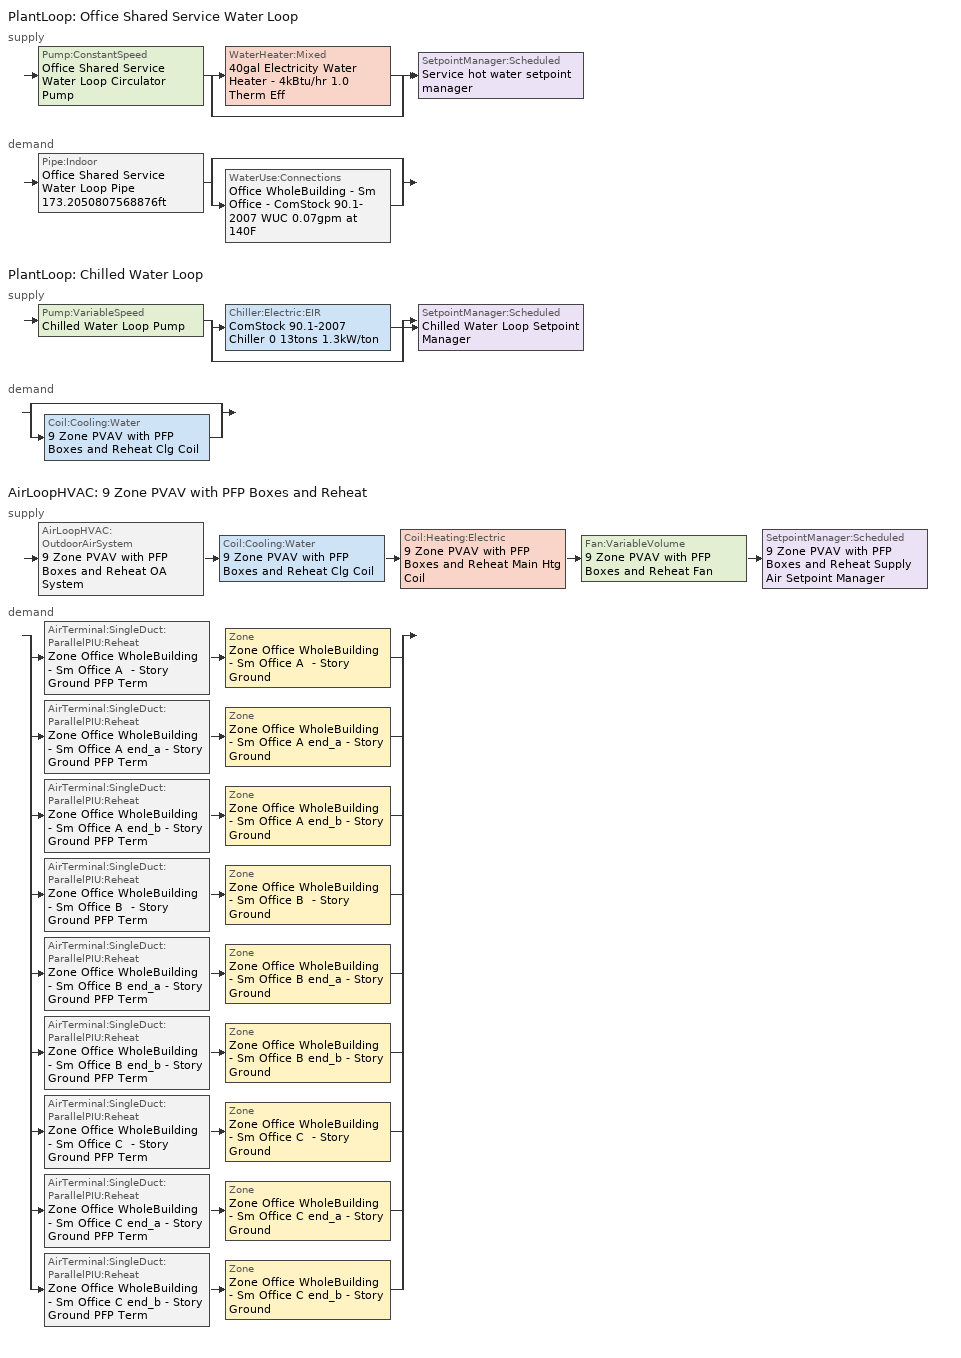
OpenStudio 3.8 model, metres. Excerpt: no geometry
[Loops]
PlantLoop 'Office Shared Service Water Loop'
 supply: Pump:ConstantSpeed 'Office Shared Service Water Loop Circulator Pump' > split
  | WaterHeater:Mixed '40gal Electricity Water Heater - 4kBtu/hr 1.0 Therm Eff'
  | bypass
  join > SetpointManager:Scheduled 'Service hot water setpoint manager'
 demand: Pipe:Indoor 'Office Shared Service Water Loop Pipe 173.2050807568876ft' > split
  | bypass
  | WaterUse:Connections 'Office WholeBuilding - Sm Office - ComStock 90.1-2007 WUC 0.07gpm at 140F'
PlantLoop 'Chilled Water Loop'
 supply: Pump:VariableSpeed 'Chilled Water Loop Pump' > split
  | Chiller:Electric:EIR 'ComStock 90.1-2007    Chiller 0 13tons 1.3kW/ton'
  | bypass
  join > SetpointManager:Scheduled 'Chilled Water Loop Setpoint Manager'
 demand: split
  | bypass
  | Coil:Cooling:Water '9 Zone PVAV with PFP Boxes and Reheat Clg Coil'
AirLoopHVAC '9 Zone PVAV with PFP Boxes and Reheat'
 supply: AirLoopHVAC:OutdoorAirSystem '9 Zone PVAV with PFP Boxes and Reheat OA System' > Coil:Cooling:Water '9 Zone PVAV with PFP Boxes and Reheat Clg Coil' > Coil:Heating:Electric '9 Zone PVAV with PFP Boxes and Reheat Main Htg Coil' > Fan:VariableVolume '9 Zone PVAV with PFP Boxes and Reheat Fan' > SetpointManager:Scheduled '9 Zone PVAV with PFP Boxes and Reheat Supply Air Setpoint Manager'
 demand: split
  | AirTerminal:SingleDuct:ParallelPIU:Reheat 'Zone Office WholeBuilding - Sm Office A  - Story Ground PFP Term' > Zone 'Zone Office WholeBuilding - Sm Office A  - Story Ground'
  | AirTerminal:SingleDuct:ParallelPIU:Reheat 'Zone Office WholeBuilding - Sm Office A end_a - Story Ground PFP Term' > Zone 'Zone Office WholeBuilding - Sm Office A end_a - Story Ground'
  | AirTerminal:SingleDuct:ParallelPIU:Reheat 'Zone Office WholeBuilding - Sm Office A end_b - Story Ground PFP Term' > Zone 'Zone Office WholeBuilding - Sm Office A end_b - Story Ground'
  | AirTerminal:SingleDuct:ParallelPIU:Reheat 'Zone Office WholeBuilding - Sm Office B  - Story Ground PFP Term' > Zone 'Zone Office WholeBuilding - Sm Office B  - Story Ground'
  | AirTerminal:SingleDuct:ParallelPIU:Reheat 'Zone Office WholeBuilding - Sm Office B end_a - Story Ground PFP Term' > Zone 'Zone Office WholeBuilding - Sm Office B end_a - Story Ground'
  | AirTerminal:SingleDuct:ParallelPIU:Reheat 'Zone Office WholeBuilding - Sm Office B end_b - Story Ground PFP Term' > Zone 'Zone Office WholeBuilding - Sm Office B end_b - Story Ground'
  | AirTerminal:SingleDuct:ParallelPIU:Reheat 'Zone Office WholeBuilding - Sm Office C  - Story Ground PFP Term' > Zone 'Zone Office WholeBuilding - Sm Office C  - Story Ground'
  | AirTerminal:SingleDuct:ParallelPIU:Reheat 'Zone Office WholeBuilding - Sm Office C end_a - Story Ground PFP Term' > Zone 'Zone Office WholeBuilding - Sm Office C end_a - Story Ground'
  | AirTerminal:SingleDuct:ParallelPIU:Reheat 'Zone Office WholeBuilding - Sm Office C end_b - Story Ground PFP Term' > Zone 'Zone Office WholeBuilding - Sm Office C end_b - Story Ground'
[SizingPeriod:DesignDay] Barometric Pressure {Pa}=98710; Rain Indicator=No; Snow Indicator=No; Day of Month=21; Daylight Saving Time Indicator=No; Humidity Condition Type=Wetbulb; Dry-Bulb Temperature Range Modifier Type=DefaultMultipliers
Name | Maximum Dry-Bulb Temperature {C} | Daily Dry-Bulb Temperature Range {deltaC} | Wind Speed {m/s} | Wind Direction {deg} | Sky Clearness | Month | Day Type | Wetbulb or DewPoint at Maximum Dry-Bulb {C} | Solar Model Indicator | ASHRAE Clear Sky Optical Depth for Beam Irradiance | ASHRAE Clear Sky Optical Depth for Diffuse Irradiance
Fort Worth Alliance Ann Htg 99% Condns DB 1 | -3 | 0 | 3.2 | 0 | 0 | 1 | WinterDesignDay | -3 | ASHRAEClearSky
Fort Worth Alliance Ann Htg 99.6% Condns DB 1 | -5.3 | 0 | 3.2 | 0 | 0 | 1 | WinterDesignDay | -5.3 | ASHRAEClearSky
Fort Worth Alliance Ann Htg Wind 99% Condns WS=>MCDB 1 | 11.3 | 0 | 10.9 | 0 | 0 | 1 | WinterDesignDay | 11.3 | ASHRAEClearSky
Fort Worth Alliance April .4% Condns DB=>MCWB 1 | 32.1 | 11.9 | 4.2 | 170 |  | 4 | SummerDesignDay | 19.7 | ASHRAETau | 0.366 | 2.379
Fort Worth Alliance April .4% Condns WB=>MCDB 1 | 27.7 | 11.9 | 4.2 | 170 |  | 4 | SummerDesignDay | 23.5 | ASHRAETau | 0.366 | 2.379
Fort Worth Alliance August .4% Condns DB=>MCWB 1 | 41.1 | 12 | 4.2 | 170 |  | 8 | SummerDesignDay | 23.4 | ASHRAETau | 0.383 | 2.405
Fort Worth Alliance August .4% Condns WB=>MCDB 1 | 34.4 | 12 | 4.2 | 170 |  | 8 | SummerDesignDay | 26 | ASHRAETau | 0.383 | 2.405
Fort Worth Alliance December .4% Condns DB=>MCWB 1 | 25.9 | 11.9 | 4.2 | 170 |  | 12 | SummerDesignDay | 15.6 | ASHRAETau | 0.333 | 2.57
Fort Worth Alliance December .4% Condns WB=>MCDB 1 | 22 | 11.9 | 4.2 | 170 |  | 12 | SummerDesignDay | 19 | ASHRAETau | 0.333 | 2.57
Fort Worth Alliance February .4% Condns DB=>MCWB 1 | 27.3 | 11.8 | 4.2 | 170 |  | 2 | SummerDesignDay | 15.4 | ASHRAETau | 0.327 | 2.571
Fort Worth Alliance February .4% Condns WB=>MCDB 1 | 23 | 11.8 | 4.2 | 170 |  | 2 | SummerDesignDay | 19.4 | ASHRAETau | 0.327 | 2.571
Fort Worth Alliance January .4% Condns DB=>MCWB 1 | 26 | 12.1 | 4.2 | 170 |  | 1 | SummerDesignDay | 15 | ASHRAETau | 0.33 | 2.587
Fort Worth Alliance January .4% Condns WB=>MCDB 1 | 21.4 | 12.1 | 4.2 | 170 |  | 1 | SummerDesignDay | 18.9 | ASHRAETau | 0.33 | 2.587
Fort Worth Alliance July .4% Condns DB=>MCWB 1 | 40.1 | 11.6 | 4.2 | 170 |  | 7 | SummerDesignDay | 23.5 | ASHRAETau | 0.402 | 2.328
Fort Worth Alliance July .4% Condns WB=>MCDB 1 | 35.3 | 11.6 | 4.2 | 170 |  | 7 | SummerDesignDay | 26.4 | ASHRAETau | 0.402 | 2.328
Fort Worth Alliance June .4% Condns DB=>MCWB 1 | 37.9 | 11 | 4.2 | 170 |  | 6 | SummerDesignDay | 23.8 | ASHRAETau | 0.383 | 2.349
Fort Worth Alliance June .4% Condns WB=>MCDB 1 | 34 | 11 | 4.2 | 170 |  | 6 | SummerDesignDay | 26.6 | ASHRAETau | 0.383 | 2.349
Fort Worth Alliance March .4% Condns DB=>MCWB 1 | 29.1 | 11.8 | 4.2 | 170 |  | 3 | SummerDesignDay | 18.4 | ASHRAETau | 0.357 | 2.431
Fort Worth Alliance March .4% Condns WB=>MCDB 1 | 26.7 | 11.8 | 4.2 | 170 |  | 3 | SummerDesignDay | 20.9 | ASHRAETau | 0.357 | 2.431
Fort Worth Alliance May .4% Condns DB=>MCWB 1 | 35.9 | 10.7 | 4.2 | 170 |  | 5 | SummerDesignDay | 22.5 | ASHRAETau | 0.372 | 2.372
Fort Worth Alliance May .4% Condns WB=>MCDB 1 | 31.6 | 10.7 | 4.2 | 170 |  | 5 | SummerDesignDay | 25.6 | ASHRAETau | 0.372 | 2.372
Fort Worth Alliance November .4% Condns DB=>MCWB 1 | 28 | 11.9 | 4.2 | 170 |  | 11 | SummerDesignDay | 18.4 | ASHRAETau | 0.338 | 2.578
Fort Worth Alliance November .4% Condns WB=>MCDB 1 | 25.2 | 11.9 | 4.2 | 170 |  | 11 | SummerDesignDay | 21.3 | ASHRAETau | 0.338 | 2.578
Fort Worth Alliance October .4% Condns DB=>MCWB 1 | 33 | 12.6 | 4.2 | 170 |  | 10 | SummerDesignDay | 21 | ASHRAETau | 0.36 | 2.494
Fort Worth Alliance October .4% Condns WB=>MCDB 1 | 28.5 | 12.6 | 4.2 | 170 |  | 10 | SummerDesignDay | 24.1 | ASHRAETau | 0.36 | 2.494
Fort Worth Alliance September .4% Condns DB=>MCWB 1 | 38.9 | 12.3 | 4.2 | 170 |  | 9 | SummerDesignDay | 23.1 | ASHRAETau | 0.372 | 2.465
Fort Worth Alliance September .4% Condns WB=>MCDB 1 | 32.9 | 12.3 | 4.2 | 170 |  | 9 | SummerDesignDay | 25.5 | ASHRAETau | 0.372 | 2.465
[Construction]
Copper pipe 0.75in type L with 0.5in fiberglass batt: Fiberglass batt 0.5in, Copper pipe 0.75in type L
[Material] Roughness=Smooth; Thermal Absorptance=0.9; Solar Absorptance=0.7; Visible Absorptance=0.7
Name | Thickness {m} | Conductivity {W/m-K} | Density {kg/m3} | Specific Heat {J/kg-K}
Copper pipe 0.75in type L | 0.001143 | 386 | 8906.27 | 385.1856
Fiberglass batt 0.5in | 0.0127 | 0.0663448 | 11.2129 | 837.36
[Sizing:Zone] Zone Cooling Design Supply Air Temperature Input Method=SupplyAirTemperature; Zone Cooling Design Supply Air Temperature {C}=12.7778; Zone Cooling Design Supply Air Temperature Difference {deltaC}=11.11; Zone Heating Design Supply Air Temperature Input Method=SupplyAirTemperature; Zone Heating Design Supply Air Temperature {C}=40; Zone Heating Design Supply Air Temperature Difference {deltaC}=11.11; Zone Cooling Design Supply Air Humidity Ratio {kg-H2O/kg-air}=0.0085; Zone Heating Design Supply Air Humidity Ratio {kg-H2O/kg-air}=0.008; Cooling Design Air Flow Method=DesignDay; Heating Design Air Flow Method=DesignDay; Account for Dedicated Outdoor Air System=No; Dedicated Outdoor Air System Control Strategy=NeutralSupplyAir; Dedicated Outdoor Air Low Setpoint Temperature for Design {C}=autosize; Dedicated Outdoor Air High Setpoint Temperature for Design {C}=autosize; Zone Load Sizing Method=Sensible Load Only No Latent Load; Zone Latent Cooling Design Supply Air Humidity Ratio Input Method=HumidityRatioDifference; Zone Cooling Design Supply Air Humidity Ratio Difference {kgWater/kgDryAir}=0.005; Zone Latent Heating Design Supply Air Humidity Ratio Input Method=HumidityRatioDifference; Zone Humidification Design Supply Air Humidity Ratio Difference {kgWater/kgDryAir}=0.005
Zone Office WholeBuilding - Sm Office A end_a - Story Ground; Zone Office WholeBuilding - Sm Office B end_a - Story Ground; Zone Office WholeBuilding - Sm Office C end_a - Story Ground; Zone Office WholeBuilding - Sm Office A  - Story Ground; Zone Office WholeBuilding - Sm Office B  - Story Ground; Zone Office WholeBuilding - Sm Office C  - Story Ground; Zone Office WholeBuilding - Sm Office A end_b - Story Ground; Zone Office WholeBuilding - Sm Office B end_b - Story Ground; Zone Office WholeBuilding - Sm Office C end_b - Story Ground
[Zone equipment]
Zone Office WholeBuilding - Sm Office A end_a - Story Ground: Zone Office WholeBuilding - Sm Office A end_a - Story Ground PFP Term
Zone Office WholeBuilding - Sm Office B end_a - Story Ground: Zone Office WholeBuilding - Sm Office B end_a - Story Ground PFP Term
Zone Office WholeBuilding - Sm Office C end_a - Story Ground: Zone Office WholeBuilding - Sm Office C end_a - Story Ground PFP Term
Zone Office WholeBuilding - Sm Office A  - Story Ground: Zone Office WholeBuilding - Sm Office A  - Story Ground PFP Term
Zone Office WholeBuilding - Sm Office B  - Story Ground: Zone Office WholeBuilding - Sm Office B  - Story Ground PFP Term
Zone Office WholeBuilding - Sm Office C  - Story Ground: Zone Office WholeBuilding - Sm Office C  - Story Ground PFP Term
Zone Office WholeBuilding - Sm Office A end_b - Story Ground: Zone Office WholeBuilding - Sm Office A end_b - Story Ground PFP Term
Zone Office WholeBuilding - Sm Office B end_b - Story Ground: Zone Office WholeBuilding - Sm Office B end_b - Story Ground PFP Term
Zone Office WholeBuilding - Sm Office C end_b - Story Ground: Zone Office WholeBuilding - Sm Office C end_b - Story Ground PFP Term
[WaterUse:Connections]
Office WholeBuilding - Sm Office - ComStock 90.1-2007 WUC 0.07gpm at 140F: Drain Water Heat Exchanger Type=None; Drain Water Heat Exchanger Destination=Plant; Water Use Equipment Name 1=Office WholeBuilding - Sm Office - ComStock 90.1-2007 Service Water Use 0.07gpm at 140F
[WaterUse:Equipment:Definition]
Office WholeBuilding - Sm Office - ComStock 90.1-2007 Service Water Use Def 0.07gpm: Peak Flow Rate {m3/s}=4.30004e-06; Target Temperature Schedule=Mixed Water At Faucet Temp - 140F; Sensible Fraction Schedule=Fraction Sensible - 0.2; Latent Fraction Schedule=Fraction Latent - 0.05
[WaterUse:Equipment]
Office WholeBuilding - Sm Office - ComStock 90.1-2007 Service Water Use 0.07gpm at 140F: Water Use Equipment Definition=Office WholeBuilding - Sm Office - ComStock 90.1-2007 Service Water Use Def 0.07gpm; Flow Rate Fraction Schedule=OfficeSmall BLDG_SWH_SCH
[PlantLoop] Glycol Concentration=0; Load Distribution Scheme=Optimal
Name | Maximum Loop Temperature {C} | Minimum Loop Temperature {C} | Maximum Loop Flow Rate {m3/s} | Plant Loop Volume {m3}
Office Shared Service Water Loop | 60 | 10 | 4.30004e-06 | 0.000516005
Chilled Water Loop | 40 | 1 | 0.00195834 | 0.235001
[Sizing:Plant] Sizing Option=NonCoincident; Zone Timesteps in Averaging Window=1; Coincident Sizing Factor Mode=None
Name | Loop Type | Design Loop Exit Temperature {C} | Loop Design Temperature Difference {deltaC}
Office Shared Service Water Loop | Heating | 60 | 5
Chilled Water Loop | Cooling | 6.66667 | 5.61111
[SetpointManager:Scheduled] Control Variable=Temperature
Name | Schedule | Setpoint Node or NodeList
Service hot water setpoint manager | Service Water Loop Temp - 140F | Office Shared Service Water Loop Supply Outlet Node
Chilled Water Loop Setpoint Manager | Chilled Water Loop Temp - 44F | Chilled Water Loop Supply Outlet Node
9 Zone PVAV with PFP Boxes and Reheat Supply Air Setpoint Manager | Supply Air Temp - 55.0F | 9 Zone PVAV with PFP Boxes and Reheat Supply Outlet Node
[Pump:ConstantSpeed]
Office Shared Service Water Loop Circulator Pump: Rated Flow Rate {m3/s}=4.30004e-06; Rated Pump Head {Pa}=29890.7; Rated Power Consumption {W}=0.199738; Motor Efficiency=0.825; Fraction of Motor Inefficiencies to Fluid Stream=0; Pump Control Type=Intermittent; Design Power Sizing Method=PowerPerFlowPerPressure; Design Electric Power per Unit Flow Rate {W/(m3/s)}=348701.1; Design Shaft Power per Unit Flow Rate per Unit Head {W-s/m3-Pa}=1.28205
[WaterHeater:Mixed]
40gal Electricity Water Heater - 4kBtu/hr 1.0 Therm Eff: Tank Volume {m3}=0.151416; Setpoint Temperature Schedule=Service Water Loop Temp - 140F; Deadband Temperature Difference {deltaC}=2; Maximum Temperature Limit {C}=60; Heater Control Type=Cycle; Heater Maximum Capacity {W}=1258.42; Heater Fuel Type=Electricity; Heater Thermal Efficiency=1; Off Cycle Parasitic Fuel Consumption Rate {W}=0; Off Cycle Parasitic Fuel Type=Electricity; Off Cycle Parasitic Heat Fraction to Tank=0; On Cycle Parasitic Fuel Consumption Rate {W}=0; On Cycle Parasitic Fuel Type=Electricity; On Cycle Parasitic Heat Fraction to Tank=0; Ambient Temperature Indicator=Schedule; Ambient Temperature Schedule=Water Heater Ambient Temp Schedule - 70.0f; Off Cycle Loss Coefficient to Ambient Temperature {W/K}=1.87331; On Cycle Loss Coefficient to Ambient Temperature {W/K}=1.87331; Use Side Effectiveness=1; Source Side Effectiveness=1; Use Side Design Flow Rate {m3/s}=autosize; Source Side Design Flow Rate {m3/s}=autosize; Indirect Water Heating Recovery Time {hr}=1.5; Source Side Flow Control Mode=IndirectHeatPrimarySetpoint
[WaterHeater:Sizing]
40gal Electricity Water Heater - 4kBtu/hr 1.0 Therm Eff: Design Mode=PeakDraw; Time Storage Can Meet Peak Draw {hr}=0.538503; Time for Tank Recovery {hr}=0; Nominal Tank Volume for Autosizing Plant Connections {m3}=1
[Pipe:Indoor]
Office Shared Service Water Loop Pipe 173.2050807568876ft: Construction=Copper pipe 0.75in type L with 0.5in fiberglass batt; Environment Type=Schedule; Ambient Temperature Schedule=Temporary Pipe Indoor Ambient Temp 95.0F; Ambient Air Velocity Schedule=Office Shared Service Water Loop Piping Air Velocity - 0.67mph; Pipe Inside Diameter {m}=0.019939; Pipe Length {m}=52.7929
[Pump:VariableSpeed]
Chilled Water Loop Pump: Rated Flow Rate {m3/s}=0.00195834; Rated Pump Head {Pa}=179344; Rated Power Consumption {W}=545.79; Motor Efficiency=0.825; Fraction of Motor Inefficiencies to Fluid Stream=0; Coefficient 1 of the Part Load Performance Curve=0; Coefficient 2 of the Part Load Performance Curve=3.2485; Coefficient 3 of the Part Load Performance Curve=-4.7443; Coefficient 4 of the Part Load Performance Curve=2.5294; Pump Control Type=Intermittent; Skin Loss Radiative Fraction=0.5; Design Power Sizing Method=PowerPerFlowPerPressure; Design Electric Power per Unit Flow Rate {W/(m3/s)}=348701.1; Design Shaft Power per Unit Flow Rate per Unit Head {W-s/m3-Pa}=1.28205; Design Minimum Flow Rate Fraction=0
[Chiller:Electric:EIR]
ComStock 90.1-2007    Chiller 0 13tons 1.3kW/ton: Reference Capacity {W}=46124; Reference COP {W/W}=2.72636; Reference Leaving Chilled Water Temperature {C}=6.66667; Reference Entering Condenser Fluid Temperature {C}=35; Reference Chilled Water Flow Rate {m3/s}=0.00195834; Cooling Capacity Function of Temperature Curve=AirCooled_Chiller_2010_PathA_CAPFT; Electric Input to Cooling Output Ratio Function of Temperature Curve=AirCooled_Chiller_2010_PathA_EIRFT; Electric Input to Cooling Output Ratio Function of Part Load Ratio Curve=AirCooled_Chiller_AllCapacities_2004_2010_EIRFPLR; Minimum Part Load Ratio=0.15; Maximum Part Load Ratio=1; Optimum Part Load Ratio=1; Minimum Unloading Ratio=0.25; Condenser Type=AirCooled; Leaving Chilled Water Lower Temperature Limit {C}=2.22222; Chiller Flow Mode=ConstantFlow; Design Heat Recovery Water Flow Rate {m3/s}=Autosize; Sizing Factor=1; Basin Heater Capacity {W/K}=0; Basin Heater Setpoint Temperature {C}=10; Condenser Heat Recovery Relative Capacity Fraction=1
[AirLoopHVAC]
9 Zone PVAV with PFP Boxes and Reheat: Availability Schedule=9 Zone PVAV with PFP Boxes and Reheat_constant_night_fan_schedule; Design Supply Air Flow Rate {m3/s}=2.33119; Design Return Air Flow Fraction of Supply Air Flow=1
[Sizing:System]
9 Zone PVAV with PFP Boxes and Reheat: Type of Load to Size On=Sensible; Design Outdoor Air Flow Rate {m3/s}=2.33119; Central Heating Maximum System Air Flow Ratio=0.3; Preheat Design Temperature {C}=7.22222; Preheat Design Humidity Ratio {kg-H2O/kg-Air}=0.008; Precool Design Temperature {C}=12.7778; Precool Design Humidity Ratio {kg-H2O/kg-Air}=0.008; Central Cooling Design Supply Air Temperature {C}=12.7778; Central Heating Design Supply Air Temperature {C}=12.7778; Sizing Option=Coincident; 100% Outdoor Air in Cooling=No; 100% Outdoor Air in Heating=No; Central Cooling Design Supply Air Humidity Ratio {kg-H2O/kg-Air}=0.0085; Central Heating Design Supply Air Humidity Ratio {kg-H2O/kg-Air}=0.008; Cooling Design Air Flow Method=DesignDay; Heating Design Air Flow Method=DesignDay; System Outdoor Air Method=ZoneSum; Zone Maximum Outdoor Air Fraction=1; Cooling Supply Air Flow Rate Per Floor Area {m3/s-m2}=0.00996765; Cooling Fraction of Autosized Cooling Supply Air Flow Rate=1; Cooling Supply Air Flow Rate Per Unit Cooling Capacity {m3/s-W}=3.94755e-05; Heating Supply Air Flow Rate Per Floor Area {m3/s-m2}=0.00996765; Heating Fraction of Autosized Heating Supply Air Flow Rate=1; Heating Fraction of Autosized Cooling Supply Air Flow Rate=1; Heating Supply Air Flow Rate Per Unit Heating Capacity {m3/s-W}=3.15882e-05; Cooling Design Capacity Method=CoolingDesignCapacity; Cooling Design Capacity {W}=35438.53; Cooling Design Capacity Per Floor Area {W/m2}=234.7; Fraction of Autosized Cooling Design Capacity=1; Heating Design Capacity Method=HeatingDesignCapacity; Heating Design Capacity {W}=3343.08; Heating Design Capacity Per Floor Area {W/m2}=157; Fraction of Autosized Heating Design Capacity=1; Central Cooling Capacity Control Method=OnOff; Occupant Diversity=1
[Fan:VariableVolume]
9 Zone PVAV with PFP Boxes and Reheat Fan: Availability Schedule=Always On Discrete; Fan Total Efficiency=0.56875; Pressure Rise {Pa}=996.356; Maximum Flow Rate {m3/s}=2.33119; Fan Power Minimum Flow Rate Input Method=Fraction; Fan Power Minimum Flow Fraction=0.25; Fan Power Minimum Air Flow Rate {m3/s}=0; Motor Efficiency=0.875; Motor In Airstream Fraction=1; Fan Power Coefficient 1=0.189848; Fan Power Coefficient 2=0.31447; Fan Power Coefficient 3=0.495682; Fan Power Coefficient 4=0; Fan Power Coefficient 5=0
[Coil:Heating:Electric] Availability Schedule=Always On Discrete; Efficiency=1
Name | Nominal Capacity {W}
9 Zone PVAV with PFP Boxes and Reheat Main Htg Coil | 5038.18
Zone Office WholeBuilding - Sm Office A  - Story Ground Electric Reheat Coil | 13592.8
Zone Office WholeBuilding - Sm Office A end_a - Story Ground Electric Reheat Coil | 2626.81
Zone Office WholeBuilding - Sm Office A end_b - Story Ground Electric Reheat Coil | 2527.17
Zone Office WholeBuilding - Sm Office B  - Story Ground Electric Reheat Coil | 22157
Zone Office WholeBuilding - Sm Office B end_a - Story Ground Electric Reheat Coil | 4459.07
Zone Office WholeBuilding - Sm Office B end_b - Story Ground Electric Reheat Coil | 4256.18
Zone Office WholeBuilding - Sm Office C  - Story Ground Electric Reheat Coil | 13178
Zone Office WholeBuilding - Sm Office C end_a - Story Ground Electric Reheat Coil | 2556.59
Zone Office WholeBuilding - Sm Office C end_b - Story Ground Electric Reheat Coil | 2456.63
[Coil:Cooling:Water]
9 Zone PVAV with PFP Boxes and Reheat Clg Coil: Availability Schedule=Always On Discrete; Design Water Flow Rate {m3/s}=0.00195834; Design Air Flow Rate {m3/s}=2.33119; Design Inlet Water Temperature {C}=6.66667; Design Inlet Air Temperature {C}=25.6725; Design Outlet Air Temperature {C}=11.3171; Design Inlet Air Humidity Ratio {kg-H2O/kg-air}=0.00936815; Design Outlet Air Humidity Ratio {kg-H2O/kg-air}=0.0085; Heat Exchanger Configuration=CrossFlow
[Controller:WaterCoil]
9 Zone PVAV with PFP Boxes and Reheat Clg Coil Controller: Water Coil=9 Zone PVAV with PFP Boxes and Reheat Clg Coil; Action=Reverse; Controller Convergence Tolerance {deltaC}=0.000243161; Maximum Actuated Flow {m3/s}=0.00195834; Minimum Actuated Flow {m3/s}=0
[Controller:OutdoorAir]
9 Zone PVAV with PFP Boxes and Reheat OA Controller: Minimum Outdoor Air Flow Rate {m3/s}=0.368511; Maximum Outdoor Air Flow Rate {m3/s}=2.33119; Economizer Control Type=NoEconomizer; Economizer Control Action Type=ModulateFlow; Economizer Maximum Limit Dry-Bulb Temperature {C}=12.7778; Economizer Maximum Limit Enthalpy {J/kg}=64000; Lockout Type=LockoutWithHeating; Minimum Limit Type=FixedMinimum; Minimum Outdoor Air Schedule=9 Zone PVAV with PFP Boxes and Reheat_night_ventcycle_schedule; Controller Mechanical Ventilation=9 Zone PVAV with PFP Boxes and Reheat Vent Controller; High Humidity Control=No; Heat Recovery Bypass Control Type=BypassWhenWithinEconomizerLimits; Economizer Operation Staging=InterlockedWithMechanicalCooling
[Controller:MechanicalVentilation]
9 Zone PVAV with PFP Boxes and Reheat Vent Controller: Availability Schedule=Always On Discrete; System Outdoor Air Method=ZoneSum
[AirLoopHVAC:OutdoorAirSystem]
9 Zone PVAV with PFP Boxes and Reheat OA System: Controller=9 Zone PVAV with PFP Boxes and Reheat OA Controller
[AvailabilityManager:NightCycle]
Availability Manager Night Cycle 1: Applicability Schedule=Always On Discrete; Control Type=CycleOnAnyCoolingOrHeatingZone; Thermostat Tolerance {deltaC}=1; Cycling Run Time {s}=3600
[Fan:ConstantVolume] Availability Schedule=9 Zone PVAV with PFP Boxes and Reheat_constant_night_fan_schedule; Fan Total Efficiency=0.4675; Pressure Rise {Pa}=0; Motor Efficiency=0.85; Motor In Airstream Fraction=1
Name | Maximum Flow Rate {m3/s}
Zone Office WholeBuilding - Sm Office A  - Story Ground PFP Term Fan | 0.475654
Zone Office WholeBuilding - Sm Office A end_a - Story Ground PFP Term Fan | 0.0948821
Zone Office WholeBuilding - Sm Office A end_b - Story Ground PFP Term Fan | 0.090699
Zone Office WholeBuilding - Sm Office B  - Story Ground PFP Term Fan | 0.731202
Zone Office WholeBuilding - Sm Office B end_a - Story Ground PFP Term Fan | 0.155098
Zone Office WholeBuilding - Sm Office B end_b - Story Ground PFP Term Fan | 0.146554
Zone Office WholeBuilding - Sm Office C  - Story Ground PFP Term Fan | 0.458196
Zone Office WholeBuilding - Sm Office C end_a - Story Ground PFP Term Fan | 0.0919339
Zone Office WholeBuilding - Sm Office C end_b - Story Ground PFP Term Fan | 0.0877361
[AirTerminal:SingleDuct:ParallelPIU:Reheat] Availability Schedule=Always On Discrete; Maximum Hot Water or Steam Flow Rate {m3/s}=Autosize; Minimum Hot Water or Steam Flow Rate {m3/s}=0; Convergence Tolerance=0.001
Name | Maximum Primary Air Flow Rate {m3/s} | Maximum Secondary Air Flow Rate {m3/s} | Minimum Primary Air Flow Fraction | Fan On Flow Fraction | Fan | Reheat Coil
Zone Office WholeBuilding - Sm Office A  - Story Ground PFP Term | 0.475654 | 0.475654 | 0.137631 | 0.137631 | Zone Office WholeBuilding - Sm Office A  - Story Ground PFP Term Fan | Zone Office WholeBuilding - Sm Office A  - Story Ground Electric Reheat Coil
Zone Office WholeBuilding - Sm Office A end_a - Story Ground PFP Term | 0.0948821 | 0.0948821 | 0.111916 | 0.111916 | Zone Office WholeBuilding - Sm Office A end_a - Story Ground PFP Term Fan | Zone Office WholeBuilding - Sm Office A end_a - Story Ground Electric Reheat Coil
Zone Office WholeBuilding - Sm Office A end_b - Story Ground PFP Term | 0.090699 | 0.090699 | 0.117078 | 0.117078 | Zone Office WholeBuilding - Sm Office A end_b - Story Ground PFP Term Fan | Zone Office WholeBuilding - Sm Office A end_b - Story Ground Electric Reheat Coil
Zone Office WholeBuilding - Sm Office B  - Story Ground PFP Term | 0.731202 | 0.731202 | 0.186445 | 0.186445 | Zone Office WholeBuilding - Sm Office B  - Story Ground PFP Term Fan | Zone Office WholeBuilding - Sm Office B  - Story Ground Electric Reheat Coil
Zone Office WholeBuilding - Sm Office B end_a - Story Ground PFP Term | 0.155098 | 0.155098 | 0.142577 | 0.142577 | Zone Office WholeBuilding - Sm Office B end_a - Story Ground PFP Term Fan | Zone Office WholeBuilding - Sm Office B end_a - Story Ground Electric Reheat Coil
Zone Office WholeBuilding - Sm Office B end_b - Story Ground PFP Term | 0.146554 | 0.146554 | 0.15089 | 0.15089 | Zone Office WholeBuilding - Sm Office B end_b - Story Ground PFP Term Fan | Zone Office WholeBuilding - Sm Office B end_b - Story Ground Electric Reheat Coil
Zone Office WholeBuilding - Sm Office C  - Story Ground PFP Term | 0.458196 | 0.458196 | 0.142875 | 0.142875 | Zone Office WholeBuilding - Sm Office C  - Story Ground PFP Term Fan | Zone Office WholeBuilding - Sm Office C  - Story Ground Electric Reheat Coil
Zone Office WholeBuilding - Sm Office C end_a - Story Ground PFP Term | 0.0919339 | 0.0919339 | 0.115505 | 0.115505 | Zone Office WholeBuilding - Sm Office C end_a - Story Ground PFP Term Fan | Zone Office WholeBuilding - Sm Office C end_a - Story Ground Electric Reheat Coil
Zone Office WholeBuilding - Sm Office C end_b - Story Ground PFP Term | 0.0877361 | 0.0877361 | 0.121031 | 0.121031 | Zone Office WholeBuilding - Sm Office C end_b - Story Ground PFP Term Fan | Zone Office WholeBuilding - Sm Office C end_b - Story Ground Electric Reheat Coil
[Schedule:Ruleset]
OfficeSmall BLDG_SWH_SCH: Default Day Schedule=OfficeSmall BLDG_SWH_SCH Default; Summer Design Day Schedule=OfficeSmall BLDG_SWH_SCH Summer Design Day; Winter Design Day Schedule=OfficeSmall BLDG_SWH_SCH Winter Design Day
Fraction Sensible - 0.2: Default Day Schedule=Fraction Sensible - 0.2 Default
Fraction Latent - 0.05: Default Day Schedule=Fraction Latent - 0.05 Default
Mixed Water At Faucet Temp - 140F: Default Day Schedule=Mixed Water At Faucet Temp - 140F Default
Service Water Loop Temp - 140F: Default Day Schedule=Service Water Loop Temp - 140F Default
Water Heater Ambient Temp Schedule - 70.0f: Default Day Schedule=Water Heater Ambient Temp Schedule - 70.0f Default
Office Shared Service Water Loop Piping Air Velocity - 0.67mph: Default Day Schedule=Office Shared Service Water Loop Piping Air Velocity - 0.67mph Default
Chilled Water Loop Temp - 44F: Default Day Schedule=Chilled Water Loop Temp - 44F Default
Supply Air Temp - 55.0F: Default Day Schedule=Supply Air Temp - 55.0F Default
[Schedule:Day]
OfficeSmall BLDG_SWH_SCH Default: Average, 6, 15, 0, 24, 0, 0
OfficeSmall BLDG_SWH_SCH Winter Design Day; OfficeSmall BLDG_SWH_SCH Summer Design Day: No, 7, 0, 0, 8, 0, 0.27, 9, 0, 0.55, 11, 0, 0.64, 12, 0, 0.82, 13, 0, 1, 14, 0, 0.91, 16, 0, 0.55, 17, 0, 0.73, 19, 0, 0.37, 20, 0, 0.18, 21, 0, 0.27, 22, 0, 0.09, 24, 0, 0
OfficeSmall BLDG_SWH_SCH WntrDsn|SmrDsn|Wkdy Day: Average, 3, 15, 0, 3, 30, 0.0675, 3, 45, 0.135, 4, 0, 0.2025, 4, 15, 0.27, 4, 30, 0.34, 4, 45, 0.41, 5, 0, 0.48, 5, 15, 0.55, 5, 30, 0.5725, 5, 45, 0.595, 6, 0, 0.6175, 6, 15, 0.64, 7, 15, 0.64, 7, 30, 0.664, 7, 45, 0.688, 8, 0, 0.712, 8, 15, 0.736, 8, 30, 0.76, 8, 45, 0.784, 9, 0, 0.808, 9, 7, 0.82, 9, 22, 0.865, 9, 37, 0.91, 9, 52, 0.955, 10, 7, 1, 10, 22, 0.9775, 10, 37, 0.955, 10, 52, 0.9325, 11, 7, 0.91, 11, 22, 0.82, 11, 37, 0.73, 11, 52, 0.64, 12, 7, 0.55, 13, 7, 0.55, 13, 22, 0.574, 13, 37, 0.598, 13, 52, 0.622, 14, 7, 0.646, 14, 22, 0.67, 14, 37, 0.694, 14, 52, 0.718, 15, 0, 0.73, 15, 15, 0.64, 15, 30, 0.55, 15, 45, 0.46, 16, 0, 0.37, 17, 0, 0.37, 17, 15, 0.3225, 17, 30, 0.275, 17, 45, 0.2275, 18, 0, 0.18, 18, 15, 0.2025, 18, 30, 0.225, 18, 45, 0.2475, 19, 0, 0.27, 19, 15, 0.225, 19, 30, 0.18, 19, 45, 0.135, 20, 0, 0.09, 20, 15, 0.0675, 20, 30, 0.045, 20, 45, 0.0225, 21, 0, 0, 24, 0, 0
Fraction Sensible - 0.2 Default: No, 24, 0, 0.2
Fraction Latent - 0.05 Default: No, 24, 0, 0.05
Mixed Water At Faucet Temp - 140F Default; Service Water Loop Temp - 140F Default: No, 24, 0, 60
Water Heater Ambient Temp Schedule - 70.0f Default: No, 24, 0, 21.1111
Office Shared Service Water Loop Piping Air Velocity - 0.67mph Default: No, 24, 0, 0.3
Chilled Water Loop Temp - 44F Default: No, 24, 0, 6.66667
Supply Air Temp - 55.0F Default; autogen Supply Air Temp - 55.0F 0_day_sch: Average, 24, 0, 12.7778
[Schedule:Rule] Rule Order=0; Apply Monday=Yes; Apply Tuesday=Yes; Apply Wednesday=Yes; Apply Thursday=Yes; Apply Friday=Yes
Name | Schedule Ruleset | Day Schedule | Date Specification Type | Start Month | Start Day | End Month | End Day | Apply Sunday | Apply Saturday | Specific Month 1 | Specific Day 1 | Specific Month 2 | Specific Day 2 | Specific Month 3 | Specific Day 3 | Specific Month 4 | Specific Day 4 | Specific Month 5 | Specific Day 5 | Specific Month 6 | Specific Day 6 | Specific Month 7 | Specific Day 7 | Specific Month 8 | Specific Day 8 | Specific Month 9 | Specific Day 9 | Specific Month 10 | Specific Day 10 | Specific Month 11 | Specific Day 11 | Specific Month 12 | Specific Day 12 | Specific Month 13 | Specific Day 13 | Specific Month 14 | Specific Day 14 | Specific Month 15 | Specific Day 15 | Specific Month 16 | Specific Day 16 | Specific Month 17 | Specific Day 17 | Specific Month 18 | Specific Day 18 | Specific Month 19 | Specific Day 19 | Specific Month 20 | Specific Day 20 | Specific Month 21 | Specific Day 21 | Specific Month 22 | Specific Day 22 | Specific Month 23 | Specific Day 23 | Specific Month 24 | Specific Day 24 | Specific Month 25 | Specific Day 25 | Specific Month 26 | Specific Day 26 | Specific Month 27 | Specific Day 27 | Specific Month 28 | Specific Day 28 | Specific Month 29 | Specific Day 29 | Specific Month 30 | Specific Day 30 | Specific Month 31 | Specific Day 31 | Specific Month 32 | Specific Day 32 | Specific Month 33 | Specific Day 33 | Specific Month 34 | Specific Day 34 | Specific Month 35 | Specific Day 35 | Specific Month 36 | Specific Day 36 | Specific Month 37 | Specific Day 37 | Specific Month 38 | Specific Day 38 | Specific Month 39 | Specific Day 39 | Specific Month 40 | Specific Day 40 | Specific Month 41 | Specific Day 41 | Specific Month 42 | Specific Day 42 | Specific Month 43 | Specific Day 43 | Specific Month 44 | Specific Day 44 | Specific Month 45 | Specific Day 45 | Specific Month 46 | Specific Day 46 | Specific Month 47 | Specific Day 47 | Specific Month 48 | Specific Day 48 | Specific Month 49 | Specific Day 49 | Specific Month 50 | Specific Day 50 | Specific Month 51 | Specific Day 51 | Specific Month 52 | Specific Day 52 | Specific Month 53 | Specific Day 53 | Specific Month 54 | Specific Day 54 | Specific Month 55 | Specific Day 55 | Specific Month 56 | Specific Day 56 | Specific Month 57 | Specific Day 57 | Specific Month 58 | Specific Day 58 | Specific Month 59 | Specific Day 59 | Specific Month 60 | Specific Day 60 | Specific Month 61 | Specific Day 61 | Specific Month 62 | Specific Day 62 | Specific Month 63 | Specific Day 63 | Specific Month 64 | Specific Day 64 | Specific Month 65 | Specific Day 65 | Specific Month 66 | Specific Day 66 | Specific Month 67 | Specific Day 67 | Specific Month 68 | Specific Day 68 | Specific Month 69 | Specific Day 69 | Specific Month 70 | Specific Day 70 | Specific Month 71 | Specific Day 71 | Specific Month 72 | Specific Day 72 | Specific Month 73 | Specific Day 73 | Specific Month 74 | Specific Day 74 | Specific Month 75 | Specific Day 75 | Specific Month 76 | Specific Day 76 | Specific Month 77 | Specific Day 77 | Specific Month 78 | Specific Day 78 | Specific Month 79 | Specific Day 79 | Specific Month 80 | Specific Day 80 | Specific Month 81 | Specific Day 81 | Specific Month 82 | Specific Day 82 | Specific Month 83 | Specific Day 83 | Specific Month 84 | Specific Day 84 | Specific Month 85 | Specific Day 85 | Specific Month 86 | Specific Day 86 | Specific Month 87 | Specific Day 87 | Specific Month 88 | Specific Day 88 | Specific Month 89 | Specific Day 89 | Specific Month 90 | Specific Day 90 | Specific Month 91 | Specific Day 91 | Specific Month 92 | Specific Day 92 | Specific Month 93 | Specific Day 93 | Specific Month 94 | Specific Day 94 | Specific Month 95 | Specific Day 95 | Specific Month 96 | Specific Day 96 | Specific Month 97 | Specific Day 97 | Specific Month 98 | Specific Day 98 | Specific Month 99 | Specific Day 99 | Specific Month 100 | Specific Day 100 | Specific Month 101 | Specific Day 101 | Specific Month 102 | Specific Day 102 | Specific Month 103 | Specific Day 103 | Specific Month 104 | Specific Day 104
Schedule Rule 11 | OfficeSmall BLDG_SWH_SCH | OfficeSmall BLDG_SWH_SCH WntrDsn|SmrDsn|Wkdy Day | DateRange | 1 | 1 | 12 | 31
autogen Supply Air Temp - 55.0F 0 | Supply Air Temp - 55.0F | autogen Supply Air Temp - 55.0F 0_day_sch | SpecificDates |  |  |  |  | Yes | Yes | 1 | 6 | 1 | 7 | 1 | 13 | 1 | 14 | 1 | 20 | 1 | 21 | 1 | 27 | 1 | 28 | 2 | 3 | 2 | 4 | 2 | 10 | 2 | 11 | 2 | 17 | 2 | 18 | 2 | 24 | 2 | 25 | 3 | 3 | 3 | 4 | 3 | 10 | 3 | 11 | 3 | 17 | 3 | 18 | 3 | 24 | 3 | 25 | 3 | 31 | 4 | 1 | 4 | 7 | 4 | 8 | 4 | 14 | 4 | 15 | 4 | 21 | 4 | 22 | 4 | 28 | 4 | 29 | 5 | 5 | 5 | 6 | 5 | 12 | 5 | 13 | 5 | 19 | 5 | 20 | 5 | 26 | 5 | 27 | 6 | 2 | 6 | 3 | 6 | 9 | 6 | 10 | 6 | 16 | 6 | 17 | 6 | 23 | 6 | 24 | 6 | 30 | 7 | 1 | 7 | 7 | 7 | 8 | 7 | 14 | 7 | 15 | 7 | 21 | 7 | 22 | 7 | 28 | 7 | 29 | 8 | 4 | 8 | 5 | 8 | 11 | 8 | 12 | 8 | 18 | 8 | 19 | 8 | 25 | 8 | 26 | 9 | 1 | 9 | 2 | 9 | 8 | 9 | 9 | 9 | 15 | 9 | 16 | 9 | 22 | 9 | 23 | 9 | 29 | 9 | 30 | 10 | 6 | 10 | 7 | 10 | 13 | 10 | 14 | 10 | 20 | 10 | 21 | 10 | 27 | 10 | 28 | 11 | 3 | 11 | 4 | 11 | 10 | 11 | 11 | 11 | 17 | 11 | 18 | 11 | 24 | 11 | 25 | 12 | 1 | 12 | 2 | 12 | 8 | 12 | 9 | 12 | 15 | 12 | 16 | 12 | 22 | 12 | 23 | 12 | 29 | 12 | 30
[Schedule:Constant]
Name | Value
Always On Discrete; 9 Zone PVAV with PFP Boxes and Reheat_night_ventcycle_schedule; 9 Zone PVAV with PFP Boxes and Reheat_constant_night_fan_schedule | 1
Temporary Pipe Indoor Ambient Temp 95.0F | 35
[Curve:Biquadratic] Minimum Value of x=5; Maximum Value of x=10; Minimum Value of y=12.7; Maximum Value of y=51.67
Name | Coefficient1 Constant | Coefficient2 x | Coefficient3 x**2 | Coefficient4 y | Coefficient5 y**2 | Coefficient6 x*y
AirCooled_Chiller_2010_PathA_CAPFT | 1.04338 | 0.0407073 | 0.0004506 | -0.0041514 | -8.86e-05 | -0.0003467
AirCooled_Chiller_2010_PathA_EIRFT | 0.596191 | -0.0099496 | 0.0007888 | 0.0004506 | 0.0004875 | -0.0007623
[Curve:Quadratic]
AirCooled_Chiller_AllCapacities_2004_2010_EIRFPLR: Coefficient1 Constant=0.141; Coefficient2 x=0.655; Coefficient3 x**2=0.203; Minimum Value of x=0; Maximum Value of x=1
